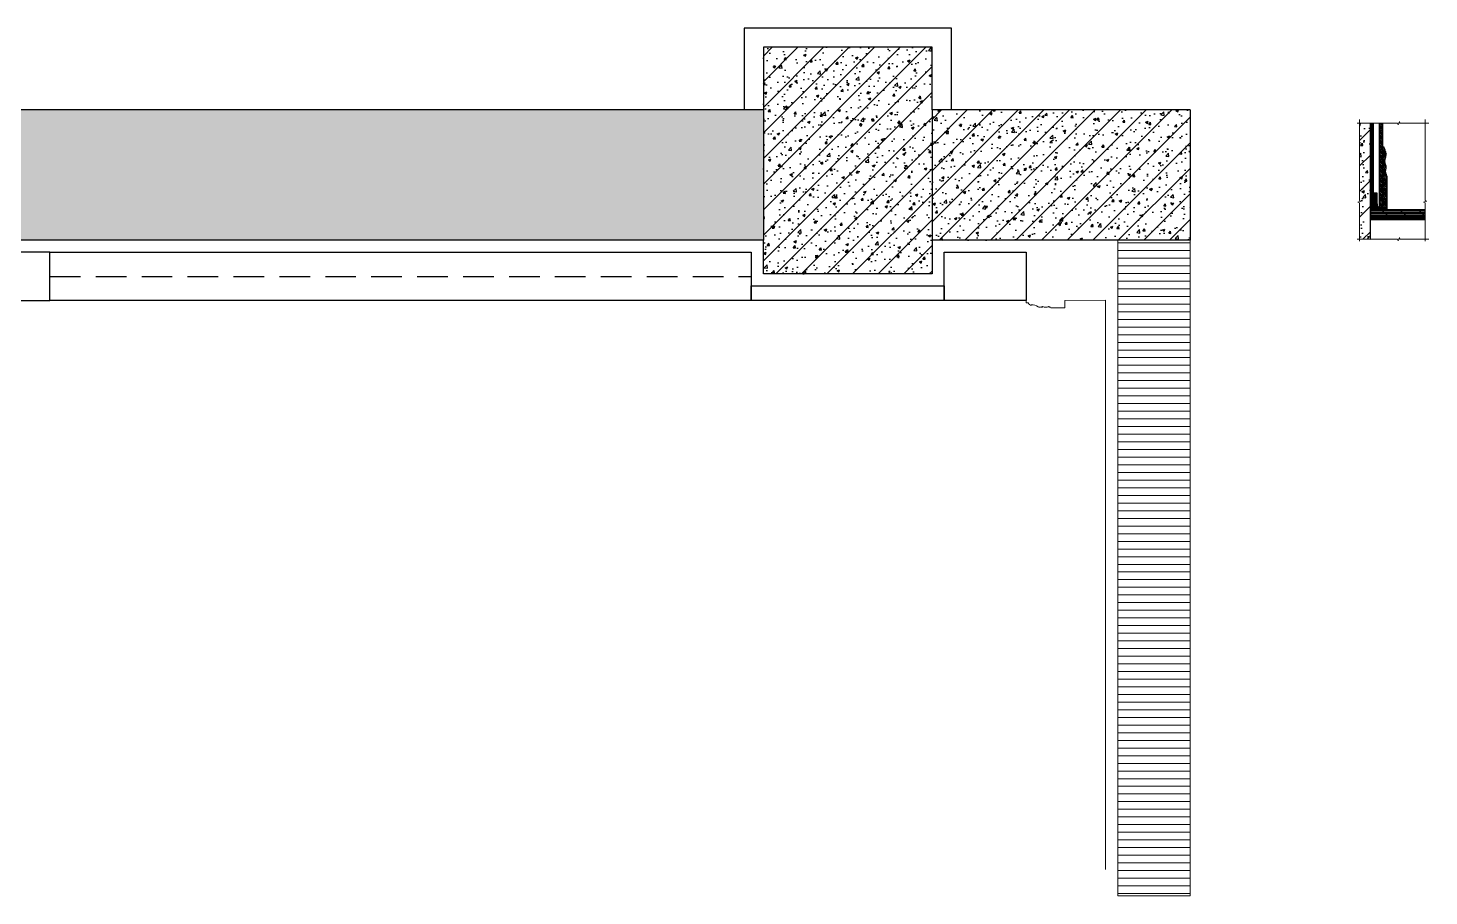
# Model space of a CAD drawing. Header units: millimetres. Extents: x 6321 to 120763, y -355 to 15211.
# Drawn here: x 70852 to 76664, y 9932 to 13532 of the extents above; entities that cross this region are included whole.
import ezdxf

# ---------------------------------------------------------------- set-up
doc = ezdxf.new("R2010")
doc.units = ezdxf.units.MM
doc.linetypes.add('DASHED', pattern=[19.05, 12.7, -6.35])
doc.linetypes.add('HIDDEN2', pattern=[0.1875, 0.125, -0.0625])
for name, color, linetype, lineweight in [('_ACM-A-ANNO-DIMS', 2, 'Continuous', 13), ('_ACM-A-WALL-HACH', 251, 'Continuous', 9), ('I-PL-WALL-FHINISH', 73, 'Continuous', 13), ('I-WALL', 6, 'Continuous', 13)]:
    doc.layers.add(name, color=color, linetype=linetype, lineweight=lineweight)
for name, color, linetype in [('D-BASE-INTWALL', 1, 'Continuous'), ('I-DETL-LW01', 1, 'Continuous'), ('I-DETL-LW02', 2, 'Continuous'), ('I-DETL-LW251', 251, 'Continuous'), ('I-PL-IDS-MILL', 40, 'Continuous'), ('I-PL-LIGHT', 1, 'HIDDEN2'), ('IA10-16 Floor Detail$0$I-SECT-LW09', 9, 'Continuous'), ('PE-尺寸标注', 44, 'Continuous'), ('WALL TYPE$0$HATCH', 8, 'Continuous'), ('WALL TYPE$0$I-SECT-LW03', 3, 'Continuous')]:
    doc.layers.add(name, color=color, linetype=linetype)

msp = doc.modelspace()

# ---------------------------------------------------------------- hatches: boundary and pattern name
h = msp.add_hatch()
h.set_pattern_fill('0-钢筋混凝土001-DOM', color=250, scale=15, pattern_type=2)
h.set_pattern_definition([(45, (-250, 2690), (-53.03301, 53.03301), []), (50, (-250, 2690), (107.58903, -9.41282), [11.25, -123.75]), (355, (-250, 2690), (-20.8127, 112.82882), [9, -99]), (100.4514, (-241.03, 2689.22), (86.77641, 103.41593), [9.56103, -105.17132]), (46.1842, (-250, 2720), (160.08616, -24.82785), [16.875, -185.625]), (96.6356, (-236.66, 2717.93), (140.1994, 146.11768), [14.34154, -157.75695]), (351.1842, (-250, 2720), (140.1993, 146.1178), [13.5, -148.5]), (21, (-235, 2712.5), (89.53606, -60.39283), [11.25, -123.75]), (326, (-235, 2712.5), (36.4973, 108.7725), [9, -99]), (71.4514, (-227.54, 2707.47), (126.0334, 48.37957), [9.56103, -105.17132]), (37.5, (-250, 2690), (1.823978, 49.934078), [0.75, -97.8, 0.75, -100.5, 0.75, -99.375]), (7.5, (-250, 2690), (39.46043, 59.161757), [0.75, -57.3, 0.75, -95.55, 0.75, -37.875]), (327.5, (-283.45, 2690), (80.073365, -3.38323), [0.75, -37.5, 0.75, -117, 0.75, -155.25]), (317.5, (-298.45, 2690), (87.477925, 15.01575), [0.75, -48.75, 0.75, -77.7, 0.75, -110.25])])
h.paths.add_polyline_path([(74602.3, 13192), (74602.3, 13452), (73902.3, 13452), (73902.3, 13192), (73902.3, 12652), (73902.3, 12512), (74602.3, 12512), (74602.3, 12652)])
h = msp.add_hatch()
h.set_pattern_fill('0-钢筋混凝土001-DOM', color=250, scale=15, pattern_type=2)
h.set_pattern_definition([(45, (68722.29, 13791.974), (-53.033, 53.033), []), (50, (68722.29, 13791.97), (107.589, -9.4128), [11.25, -123.75]), (355, (68722.29, 13791.97), (-20.8127, 112.8288), [9, -99]), (100.4514, (68731.26, 13791.19), (86.7764, 103.416), [9.561, -105.1713]), (46.1842, (68722.29, 13821.97), (160.0862, -24.828), [16.875, -185.625]), (96.6356, (68735.63, 13819.9), (140.1994, 146.1177), [14.3415, -157.757]), (351.1842, (68722.3, 13821.97), (140.1993, 146.118), [13.5, -148.5]), (21, (68737.29, 13814.47), (89.536, -60.3928), [11.25, -123.75]), (326, (68737.29, 13814.47), (36.4973, 108.7725), [9, -99]), (71.4514, (68744.75, 13809.44), (126.0334, 48.3796), [9.561, -105.1713]), (37.5, (68722.293, 13791.974), (1.82398, 49.93408), [0.75, -97.8, 0.75, -100.5, 0.75, -99.375]), (7.5, (68722.29, 13791.974), (39.46043, 59.16176), [0.75, -57.3, 0.75, -95.55, 0.75, -37.875]), (327.5, (68688.843, 13791.974), (80.07337, -3.38323), [0.75, -37.5, 0.75, -117, 0.75, -155.25]), (317.5, (68673.84, 13791.974), (87.4779, 15.01575), [0.75, -48.75, 0.75, -77.7, 0.75, -110.25])])
h.paths.add_polyline_path([(73902.3, 13192), (68972.3, 13192), (68972.3, 11102), (69422.3, 11102), (69422.3, 12652), (73902.3, 12652)])
h = msp.add_hatch()
h.set_pattern_fill('0-钢筋混凝土001-DOM', color=250, scale=15, pattern_type=2)
h.set_pattern_definition([(45, (74352.29, 15341.974), (-53.033, 53.033), []), (50, (74352.29, 15341.97), (107.589, -9.4128), [11.25, -123.75]), (355, (74352.29, 15341.97), (-20.8127, 112.829), [9, -99]), (100.4514, (74361.26, 15341.19), (86.7764, 103.416), [9.561, -105.1713]), (46.184, (74352.29, 15371.97), (160.086, -24.828), [16.875, -185.625]), (96.6356, (74365.63, 15369.9), (140.1994, 146.118), [14.3415, -157.757]), (351.184, (74352.3, 15371.97), (140.199, 146.118), [13.5, -148.5]), (21, (74367.29, 15364.47), (89.536, -60.3928), [11.25, -123.75]), (326, (74367.29, 15364.47), (36.4973, 108.7725), [9, -99]), (71.4514, (74374.75, 15359.44), (126.0334, 48.3796), [9.561, -105.1713]), (37.5, (74352.293, 15341.974), (1.824, 49.9341), [0.75, -97.8, 0.75, -100.5, 0.75, -99.375]), (7.5, (74352.29, 15341.974), (39.4604, 59.1618), [0.75, -57.3, 0.75, -95.55, 0.75, -37.875]), (327.5, (74318.843, 15341.974), (80.07337, -3.38323), [0.75, -37.5, 0.75, -117, 0.75, -155.25]), (317.5, (74303.84, 15341.974), (87.478, 15.0157), [0.75, -48.75, 0.75, -77.7, 0.75, -110.25])])
h.paths.add_polyline_path([(75672.3, 13192), (74602.3, 13192), (74602.3, 12652), (75672.3, 12652)])
h = msp.add_hatch()
h.set_pattern_fill('0-钢筋混凝土001-DOM', color=250, scale=15, pattern_type=2)
h.set_pattern_definition([(45, (22986.7, 2952.39), (-53.03301, 53.03301), []), (50, (22986.7, 2952.39), (107.58903, -9.41282), [11.25, -123.75]), (355, (22986.7, 2952.39), (-20.8127, 112.82882), [9, -99]), (100.4514, (22995.67, 2951.6), (86.7764, 103.41593), [9.56103, -105.17132]), (46.1842, (22986.7, 2982.39), (160.08616, -24.82785), [16.875, -185.625]), (96.6356, (23000.04, 2980.32), (140.1994, 146.1177), [14.34154, -157.75695]), (351.1842, (22986.7, 2982.39), (140.1993, 146.1178), [13.5, -148.5]), (21, (23001.7, 2974.89), (89.53606, -60.39283), [11.25, -123.75]), (326, (23001.7, 2974.89), (36.4973, 108.7725), [9, -99]), (71.4514, (23009.16, 2969.86), (126.0334, 48.37957), [9.56103, -105.17132]), (37.5, (22986.7, 2952.39), (1.823978, 49.934078), [0.75, -97.8, 0.75, -100.5, 0.75, -99.375]), (7.5, (22986.7, 2952.39), (39.46043, 59.161757), [0.75, -57.3, 0.75, -95.55, 0.75, -37.875]), (327.5, (22953.25, 2952.39), (80.073365, -3.38323), [0.75, -37.5, 0.75, -117, 0.75, -155.25]), (317.5, (22938.25, 2952.39), (87.477925, 15.01575), [0.75, -48.75, 0.75, -77.7, 0.75, -110.25])])
h.paths.add_polyline_path([(76375.3, 12806.8), (76375.3, 12656.1), (76420.4, 12656.1), (76420.4, 13137.3), (76375.3, 13137.3), (76375.3, 12816.8), (76382.2, 12814.3), (76368.4, 12809.3)])
at = {"layer": '_ACM-A-WALL-HACH'}
h = msp.add_hatch(dxfattribs=at)
h.set_pattern_fill('ANSI31', color=256, scale=10, angle=-45)
h.set_pattern_definition([(360, (3032.293, 61281.974), (6e-15, 31.75), [])])
h.paths.add_polyline_path([(75372.3, 9932), (75372.3, 12652), (75672.3, 12652), (75672.3, 9932)])
at = {"layer": 'I-DETL-LW251'}
h = msp.add_hatch(dxfattribs=at)
h.set_pattern_fill('ANSI38', color=250)
h.set_pattern_definition([(45, (40158.5264, 2302.4626), (-2.24506403, 2.24506403), []), (135, (40158.5264, 2302.4626), (-6.7351921, 2.24506403), [7.9375, -4.7625])])
h.paths.add_polyline_path([(76420.4, 13137.3), (76432.4, 13137.3), (76432.4, 12777.2), (76420.4, 12777.2)])
h = msp.add_hatch(dxfattribs=at)
h.set_pattern_fill('ANSI38', color=250)
h.set_pattern_definition([(45, (77149.3135, 13597.8125), (-2.245064, 2.245064), []), (135, (77149.3135, 13597.8125), (-6.735192, 2.245064), [7.9375, -4.7625])])
h.paths.add_polyline_path([(76432.4, 12847.9), (76447.2, 12847.9), (76447.2, 12777.2), (76432.4, 12777.2)])
at = {"layer": 'IA10-16 Floor Detail$0$I-SECT-LW09'}
h = msp.add_hatch(dxfattribs=at)
h.set_pattern_fill('DOLMIT', color=8)
h.set_pattern_definition([(0, (76243.2414, 11779.185), (0, 6.35), []), (45, (76243.241, 11779.185), (-12.7, 12.7), [8.98026, -17.9605])])
h.paths.add_polyline_path([(76648.1, 12777.2), (76420.4, 12777.2), (76420.4, 12757.2), (76648.1, 12757.2)])
at = {"layer": 'PE-尺寸标注'}
h = msp.add_hatch(dxfattribs=at)
h.set_pattern_fill('木纹面1', color=250, scale=5, style=0, pattern_type=2)
h.set_pattern_definition([(63.43495, (40382.078, 2147.073), (20, -1e-09), [4.621368, -17.739311]), (40.601295, (40368.92, 2164.367), (20, 2e-08), [4.158067, -88.037378]), (40.601295, (40378.92, 2184.367), (20, 2e-08), [4.158067, -88.037378]), (40.601295, (40388.92, 2204.367), (20, -1e-08), [4.158067, -88.037378]), (63.43495, (40371.93, 2144.278), (20, -1e-09), [4.237008, -18.123672]), (50.19443, (40373.825, 2148.068), (20, 8e-10), [2.24049, -75.862006]), (50.19443, (40383.825, 2168.068), (20, 8e-10), [2.24049, -75.862006]), (50.19443, (40393.825, 2188.068), (20, 8e-10), [2.24049, -75.862006]), (21.80141, (40375.259, 2149.789), (20, -3e-08), [2.868712, -50.982936]), (33.690068, (40377.923, 2150.855), (20, -1e-08), [2.521813, -33.5337]), (63.43495, (40380.021, 2152.253), (20, -8e-09), [3.355288, -19.005391]), (45, (40381.522, 2155.254), (20, 0), [2.717818, -53.850724]), (45, (40391.522, 2175.254), (20, 0), [2.717818, -53.850724]), (21.80141, (40383.443, 2157.176), (20, -3e-08), [2.19237, -51.659278]), (63.43495, (40365.449, 2143.816), (20, -8e-09), [7.1896, -15.17108]), (50.19443, (40368.664, 2150.247), (20, 8e-10), [4.573562, -73.528935]), (50.19443, (40378.664, 2170.247), (20, 8e-10), [4.573562, -73.528935]), (50.19443, (40388.664, 2190.247), (20, 8e-10), [4.573562, -73.528935]), (33.690068, (40371.592, 2153.76), (20, -1e-08), [2.24056, -33.814953]), (15.945396, (40373.4565, 2155.003), (20, -1.45e-06), [3.562485, -69.238614]), (33.690068, (40376.882, 2155.982), (20, -1e-08), [4.092967, -31.962546]), (50.19443, (40380.287, 2158.252), (20, 8e-10), [5.197338, -72.90516]), (50.19443, (40390.287, 2178.252), (20, 8e-10), [5.197338, -72.90516]), (50.19443, (40400.287, 2198.252), (20, -3e-09), [5.197338, -72.90516]), (21.80141, (40383.615, 2162.245), (20, -3e-08), [5.714501, -48.137147]), (50.19443, (40364.144, 2151.207), (20, 8e-10), [5.214067, -72.88843]), (50.19443, (40374.144, 2171.207), (20, 8e-10), [5.214067, -72.88843]), (50.19443, (40384.144, 2191.207), (20, 8e-10), [5.214067, -72.88843]), (33.690068, (40367.482, 2155.212), (20, -1e-08), [4.838075, -31.217438]), (26.56505, (40371.508, 2157.896), (20, 1e-09), [7.98596, -81.45676]), (26.56505, (40381.508, 2177.896), (20, 1e-09), [7.98596, -81.45676]), (40.601295, (40378.65, 2161.467), (20, 2e-08), [4.3193, -87.876143]), (40.601295, (40388.65, 2181.467), (20, 2e-08), [4.3193, -87.876143]), (40.601295, (40398.65, 2201.467), (20, 2e-08), [4.3193, -87.876143]), (33.690068, (40365.479, 2157.99), (20, -1e-08), [2.735792, -33.319722]), (26.56505, (40367.755, 2159.508), (20, 8e-09), [7.158076, -82.284643]), (26.56505, (40377.755, 2179.508), (20, -8e-08), [7.158076, -82.284643]), (40.601295, (40374.158, 2162.709), (20, 2e-08), [1.700823, -90.49462]), (40.601295, (40384.158, 2182.709), (20, 2e-08), [1.700823, -90.49462]), (40.601295, (40394.158, 2202.709), (20, 2e-08), [1.700823, -90.49462])])
h.paths.add_polyline_path([(76458.4, 13137.3), (76470.4, 13137.3), (76470.4, 12777.2), (76466, 12777.2), (76466, 12786.4), (76463.2, 12786.4), (76463.2, 12779.8), (76458.4, 12779.8)])
h = msp.add_hatch(dxfattribs=at)
h.set_pattern_fill('木纹面1', color=250, scale=5, style=0, pattern_type=2)
h.set_pattern_definition([(63.43495, (34677.665, 891.024), (20, -1e-09), [4.621368, -17.739311]), (40.601295, (34664.508, 908.318), (20, 2e-08), [4.158067, -88.037378]), (40.601295, (34674.508, 928.318), (20, 2e-08), [4.158067, -88.037378]), (40.601295, (34684.508, 948.318), (20, -1e-08), [4.158067, -88.037378]), (63.43495, (34667.517, 888.23), (20, -1e-09), [4.237008, -18.123672]), (50.19443, (34669.412, 892.019), (20, 8e-10), [2.24049, -75.862006]), (50.19443, (34679.412, 912.019), (20, 8e-10), [2.24049, -75.862006]), (50.19443, (34689.412, 932.019), (20, 8e-10), [2.24049, -75.862006]), (21.80141, (34670.8466, 893.74), (20, -3e-08), [2.868712, -50.982936]), (33.690068, (34673.51, 894.805), (20, -1e-08), [2.521813, -33.5337]), (63.43495, (34675.608, 896.204), (20, -8e-09), [3.3552885, -19.005391]), (45, (34677.109, 899.205), (20, 0), [2.717818, -53.850724]), (45, (34687.109, 919.205), (20, 0), [2.717818, -53.850724]), (21.80141, (34679.031, 901.127), (20, -3e-08), [2.19237, -51.659278]), (63.43495, (34661.036, 887.767), (20, -8e-09), [7.1896, -15.17108]), (50.19443, (34664.252, 894.198), (20, 8e-10), [4.573562, -73.528935]), (50.19443, (34674.252, 914.198), (20, 8e-10), [4.573562, -73.528935]), (50.19443, (34684.252, 934.198), (20, 8e-10), [4.573562, -73.528935]), (33.690068, (34667.18, 897.711), (20, -1e-08), [2.2405595, -33.814953]), (15.945396, (34669.044, 898.954), (20, -1.45e-06), [3.5624845, -69.238614]), (33.690068, (34672.469, 899.933), (20, -1e-08), [4.0929665, -31.962546]), (50.19443, (34675.875, 902.203), (20, 8e-10), [5.197338, -72.90516]), (50.19443, (34685.875, 922.203), (20, 8e-10), [5.197338, -72.90516]), (50.19443, (34695.875, 942.203), (20, -3e-09), [5.197338, -72.90516]), (21.80141, (34679.202, 906.196), (20, -3e-08), [5.7145015, -48.137147]), (50.19443, (34659.732, 895.158), (20, 8e-10), [5.214067, -72.88843]), (50.19443, (34669.732, 915.158), (20, 8e-10), [5.214067, -72.88843]), (50.19443, (34679.732, 935.158), (20, 8e-10), [5.214067, -72.88843]), (33.690068, (34663.07, 899.163), (20, -1e-08), [4.838075, -31.217438]), (26.565051, (34667.095, 901.847), (20, 1e-09), [7.98596, -81.456759]), (26.565051, (34677.095, 921.847), (20, 1e-09), [7.98596, -81.456759]), (40.601295, (34674.238, 905.418), (20, 2e-08), [4.319301, -87.876143]), (40.601295, (34684.238, 925.418), (20, 2e-08), [4.319301, -87.876143]), (40.601295, (34694.238, 945.418), (20, 2e-08), [4.319301, -87.876143]), (33.690068, (34661.066, 901.941), (20, -1e-08), [2.735792, -33.319722]), (26.565051, (34663.343, 903.459), (20, 8e-09), [7.158076, -82.284643]), (26.565051, (34673.343, 923.459), (20, -8e-08), [7.158076, -82.284643]), (40.601295, (34669.745, 906.66), (20, 2e-08), [1.700823, -90.494622]), (40.601295, (34679.745, 926.66), (20, 2e-08), [1.700823, -90.494622]), (40.601295, (34689.745, 946.66), (20, 2e-08), [1.700823, -90.494622])])
edge = h.paths.add_edge_path()
edge.add_line((76484.4, 13013.1), (76484.4, 13018.3))
edge.add_line((76484.4, 13018.3), (76482.4, 13021.7))
edge.add_arc((76472.5, 13023.1), 10.1, 351.97972, 399.52001)
edge.add_arc((76485.8, 13035.9), 8.5, 171.13538, 228.81451, ccw=False)
edge.add_line((76477.4, 13037.2), (76470.4, 13037.2))
edge.add_line((76470.4, 13037.2), (76470.4, 12777.2))
edge.add_line((76470.4, 12777.2), (76490.4, 12777.2))
edge.add_line((76490.4, 12777.2), (76490.4, 12916.7))
edge.add_line((76490.4, 12916.7), (76487.4, 12920.1))
edge.add_arc((76476.9, 12921.3), 10.6, 353.80076, 404.60714)
edge.add_arc((76475.2, 12930.3), 9.41, 350.2189, 408.189)
edge.add_arc((76454.5, 12954), 31.7, 328.19409, 382.17055)
edge.add_arc((76513.6, 12981.3), 33.4, 150.72121, 207.16859, ccw=False)
edge.add_line((76484.4, 12997.6), (76484.4, 13002.8))
at = {"layer": 'WALL TYPE$0$HATCH', "ltscale": 2}
h = msp.add_hatch(dxfattribs=at)
h.set_pattern_fill('ANSI38', color=256)
h.set_pattern_definition([(45, (32088.2593, 3476.2503), (-2.24506403, 2.24506403), []), (135, (32088.2593, 3476.2503), (-6.7351921, 2.24506403), [7.9375, -4.7625])])
h.paths.add_polyline_path([(76648.1, 12752.3), (76420.4, 12752.3), (76420.4, 12737.5), (76648.1, 12737.5)])

# ---------------------------------------------------------------- linework, layer by layer
msp.add_arc((76452.3, 12785.7, 0), 4.51, 225.30329, 134.69671)
at = {"layer": '_ACM-A-ANNO-DIMS', "linetype": 'Continuous', "ltscale": 2}
for points in [[(76365.7, 13137.3), (76533.4, 13137.3), (76535.9, 13130.5), (76540.9, 13144.2), (76543.4, 13137.3), (76663.6, 13137.3)], [(76365.7, 12656.1), (76533.4, 12656.1), (76535.9, 12649.2), (76540.9, 12663), (76543.4, 12656.1), (76663.6, 12656.1)]]:
    msp.add_lwpolyline(points, dxfattribs=at)
at = {"layer": '_ACM-A-ANNO-DIMS', "linetype": 'Continuous', "ltscale": 2, "elevation": 3.6}
for points in [[(76375.3, 13152.2), (76375.3, 12816.8), (76382.2, 12814.3), (76368.4, 12809.3), (76375.3, 12806.8), (76375.3, 12647.4)], [(76648.1, 13152.2), (76648.1, 12816.8), (76654.9, 12814.3), (76641.2, 12809.3), (76648.1, 12806.8), (76648.1, 12647.4)]]:
    msp.add_lwpolyline(points, dxfattribs=at)
at = {"layer": 'D-BASE-INTWALL'}
msp.add_lwpolyline([(74682.3, 13192), (74682.3, 13532), (73822.3, 13532), (73822.3, 13192)], dxfattribs=at)
at = {"layer": 'I-DETL-LW01'}
for points in [[(76420.4, 13137.3), (76432.4, 13137.3), (76432.4, 12777.2), (76420.4, 12777.2)], [(76432.4, 12847.9), (76447.2, 12847.9), (76447.2, 12777.2), (76432.4, 12777.2)]]:
    msp.add_lwpolyline(points, close=True, dxfattribs=at)
at = {"layer": 'I-DETL-LW01', "elevation": -3.6}
msp.add_lwpolyline([(76648.1, 12752.3), (76420.4, 12752.3), (76420.4, 12737.5), (76648.1, 12737.5)], close=True, dxfattribs=at)
at = {"layer": 'I-DETL-LW02', "elevation": 0.5}
msp.add_lwpolyline([(76458.4, 13137.3), (76470.4, 13137.3), (76470.4, 12777.2), (76466, 12777.2), (76466, 12786.4), (76463.2, 12786.4), (76463.2, 12779.8), (76458.4, 12779.8)], close=True, dxfattribs=at)
msp.add_lwpolyline([(76484.4, 13013.1), (76484.4, 13018.3), (76482.4, 13021.7, 0.210461), (76480.2, 13029.5, -0.257124), (76477.4, 13037.2), (76470.4, 13037.2), (76470.4, 12777.2), (76490.4, 12777.2), (76490.4, 12916.7), (76487.4, 12920.1, 0.225389), (76484.4, 12928.7, 0.258478), (76481.4, 12937.3, 0.23997), (76483.8, 12966, -0.251402), (76484.4, 12997.6), (76484.4, 13002.8)], format="xyb", dxfattribs=at)
at = {"layer": 'I-DETL-LW02', "elevation": 0}
msp.add_lwpolyline([(76465.8, 12777.5), (76447.2, 12777.5), (76447.2, 12782.5, -0.527318), (76449.9, 12784.4, 4.178276), (76449.9, 12787.1, -0.527318), (76447.2, 12788.9), (76447.2, 12802.5), (76449.2, 12802.5), (76449.2, 12788.9, -2.396256), (76449.2, 12782.5), (76449.2, 12779.5), (76462.1, 12779.5), (76463.7, 12779.5), (76463.7, 12786.3), (76465.8, 12786.3)], format="xyb", close=True, dxfattribs=at)
at = {"layer": 'I-DETL-LW02'}
msp.add_lwpolyline([(76648.1, 12777.2), (76420.4, 12777.2), (76420.4, 12757.2), (76648.1, 12757.2)], close=True, dxfattribs=at)
msp.add_ellipse((76484.4, 13008, 0.5), major_axis=(0, 5.17), ratio=0.583714, start_param=3.141593, end_param=6.283185, dxfattribs=at)
at = {"layer": 'I-PL-IDS-MILL'}
for points in [[(70142.3, 12602), (70142.3, 12402), (70942.3, 12402), (70942.3, 12602)], [(73852.3, 12602), (73852.3, 12402), (70942.3, 12402), (70942.3, 12602)], [(74652.3, 12402), (74652.3, 12602), (74992.3, 12602), (74992.3, 12402)], [(74652.3, 12462), (74652.3, 12402), (73852.3, 12402), (73852.3, 12462)]]:
    msp.add_lwpolyline(points, close=True, dxfattribs=at)
at = {"layer": 'I-PL-LIGHT', "linetype": 'DASHED', "ltscale": 10}
msp.add_line((70942.3, 12502), (73852.3, 12502), dxfattribs=at)
at = {"layer": 'I-PL-WALL-FHINISH'}
msp.add_lwpolyline([(75322.3, 12403.5), (75152.3, 12402), (75152.3, 12372), (75095.3, 12372, 0.37825), (75090.5, 12375, -0.623496), (75085.7, 12377, -0.284819), (75061.9, 12377, -0.636149), (75054.8, 12375, -0.282378), (75042.4, 12375.5, 0.186128), (75014.2, 12384, -0.824383), (75008.3, 12385), (75005.9, 12385, 0.262247), (75002.3, 12388.1), (75002.3, 12392.1), (74992.3, 12392.1), (74992.3, 12602), (74652.3, 12602), (74652.3, 12462), (73852.3, 12462), (73852.3, 12602), (69802.3, 12602)], format="xyb", dxfattribs=at)
msp.add_lwpolyline([(75322.3, 10042), (75322.3, 12403.5)], dxfattribs=at)
at = {"layer": 'I-WALL'}
msp.add_lwpolyline([(75372.3, 9932), (75372.3, 12652), (75672.3, 12652), (75672.3, 9932)], close=True, dxfattribs=at)
at = {"layer": 'WALL TYPE$0$I-SECT-LW03'}
for p, q in [((73902.3, 13192), (68972.3, 13192)), ((73902.3, 13192), (73902.3, 12652)), ((75672.3, 13192), (74602.3, 13192)), ((74602.3, 13192), (74602.3, 12652)), ((75672.3, 13192), (75672.3, 12652)), ((73902.3, 12652), (69422.3, 12652)), ((75672.3, 12652), (74602.3, 12652))]:
    msp.add_line(p, q, dxfattribs=at)
for points in [[(74602.3, 13192), (74602.3, 13452), (73902.3, 13452), (73902.3, 13192)], [(76420.4, 12656.1), (76420.4, 13137.3)], [(74602.3, 12652), (74602.3, 12512), (73902.3, 12512), (73902.3, 12652)]]:
    msp.add_lwpolyline(points, dxfattribs=at)

doc.saveas('drawing.dxf')
